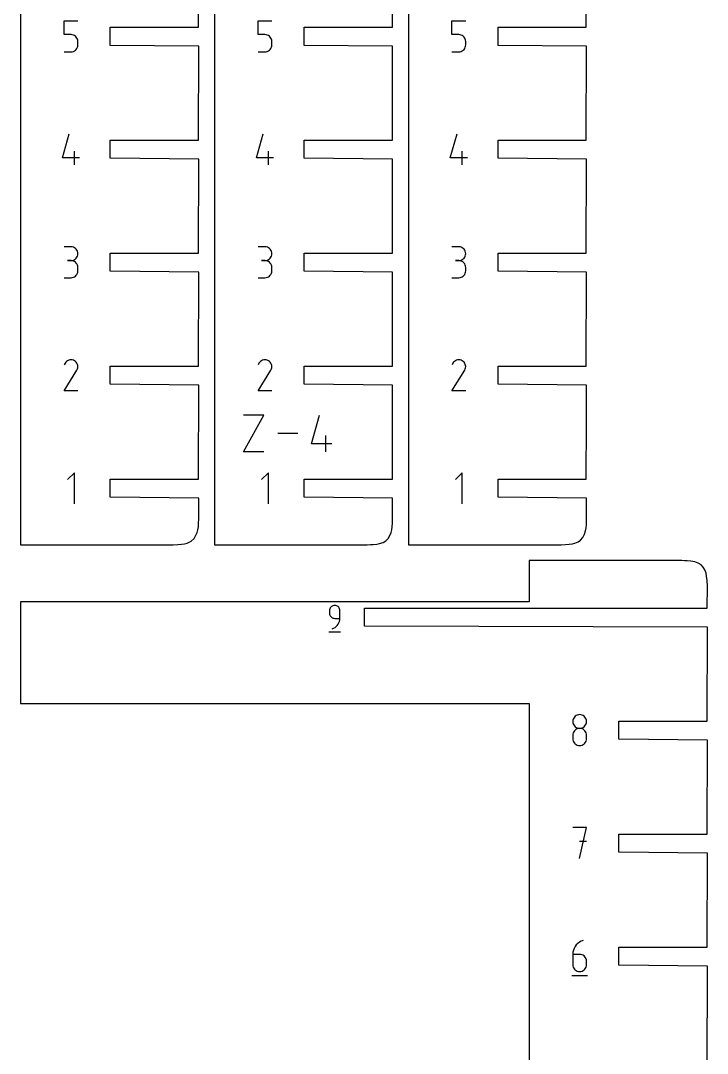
# Model space of a CAD drawing. Extents: x 0 to 38, y 0 to 25.5.
# Drawn here: x 5.59 to 10.99, y 12.31 to 20.44 of the extents above; entities that cross this region are included whole.
import ezdxf

# ---------------------------------------------------------------- set-up
doc = ezdxf.new("R2010")
doc.units = 0

msp = doc.modelspace()

# ---------------------------------------------------------------- linework, layer by layer
at = {"layer": 'annotation', "color": 1}
for p, q in [((5.929464, 20.325799), (5.929464, 20.4341)), ((5.929464, 20.4341), (6.037475, 20.4341)), ((7.454464, 20.325799), (7.454464, 20.4341)), ((7.454464, 20.4341), (7.562475, 20.4341)), ((8.979464, 20.325799), (8.979464, 20.4341)), ((8.979464, 20.4341), (9.087474, 20.4341)), ((5.983469, 20.325799), (5.929464, 20.325799)), ((5.993166, 20.324933), (5.983469, 20.325799)), ((6.002297, 20.322433), (5.993166, 20.324933)), ((6.010709, 20.31845), (6.002297, 20.322433)), ((6.018248, 20.313137), (6.010709, 20.31845)), ((6.02476, 20.306642), (6.018248, 20.313137)), ((7.508469, 20.325799), (7.454464, 20.325799)), ((7.518166, 20.324933), (7.508469, 20.325799)), ((7.527297, 20.322433), (7.518166, 20.324933)), ((7.535709, 20.31845), (7.527297, 20.322433)), ((7.543248, 20.313137), (7.535709, 20.31845)), ((7.54976, 20.306642), (7.543248, 20.313137)), ((9.033469, 20.325799), (8.979464, 20.325799)), ((9.043166, 20.324933), (9.033469, 20.325799)), ((9.052297, 20.322433), (9.043166, 20.324933)), ((9.060709, 20.31845), (9.052297, 20.322433)), ((9.068247, 20.313137), (9.060709, 20.31845)), ((9.07476, 20.306642), (9.068247, 20.313137)), ((6.030092, 20.299117), (6.02476, 20.306642)), ((6.034091, 20.290713), (6.030092, 20.299117)), ((6.03409, 20.226106), (6.036603, 20.235251)), ((6.036603, 20.28158), (6.034091, 20.290713)), ((6.037475, 20.27187), (6.036603, 20.28158)), ((6.036603, 20.235251), (6.037475, 20.244966)), ((6.037475, 20.244966), (6.037475, 20.27187)), ((6.037475, 20.27187), (6.037475, 20.27187)), ((7.555092, 20.299117), (7.54976, 20.306642)), ((7.559091, 20.290713), (7.555092, 20.299117)), ((7.55909, 20.226106), (7.561603, 20.235251)), ((7.561603, 20.28158), (7.559091, 20.290713)), ((7.562475, 20.27187), (7.561603, 20.28158)), ((7.561603, 20.235251), (7.562475, 20.244966)), ((7.562475, 20.244966), (7.562475, 20.27187)), ((7.562475, 20.27187), (7.562475, 20.27187)), ((9.080092, 20.299117), (9.07476, 20.306642)), ((9.084091, 20.290713), (9.080092, 20.299117)), ((9.084089, 20.226106), (9.086603, 20.235251)), ((9.086603, 20.28158), (9.084091, 20.290713)), ((9.087474, 20.27187), (9.086603, 20.28158)), ((9.086603, 20.235251), (9.087474, 20.244966)), ((9.087474, 20.244966), (9.087474, 20.27187)), ((9.087474, 20.27187), (9.087474, 20.27187)), ((5.929464, 20.1909), (5.983469, 20.1909)), ((5.983469, 20.1909), (5.993162, 20.191772)), ((5.983469, 20.1909), (5.983469, 20.1909)), ((5.993162, 20.191772), (6.002291, 20.194284)), ((6.002291, 20.194284), (6.010702, 20.198285)), ((6.010702, 20.198285), (6.018241, 20.20362)), ((6.018241, 20.20362), (6.024755, 20.210137)), ((6.024755, 20.210137), (6.030089, 20.217684)), ((6.030089, 20.217684), (6.03409, 20.226106)), ((7.454464, 20.1909), (7.508469, 20.1909)), ((7.508469, 20.1909), (7.518162, 20.191772)), ((7.508469, 20.1909), (7.508469, 20.1909)), ((7.518162, 20.191772), (7.527291, 20.194284)), ((7.527291, 20.194284), (7.535702, 20.198285)), ((7.535702, 20.198285), (7.543241, 20.20362)), ((7.543241, 20.20362), (7.549755, 20.210137)), ((7.549755, 20.210137), (7.555089, 20.217684)), ((7.555089, 20.217684), (7.55909, 20.226106)), ((8.979464, 20.1909), (9.033469, 20.1909)), ((9.033469, 20.1909), (9.043162, 20.191772)), ((9.033469, 20.1909), (9.033469, 20.1909)), ((9.043162, 20.191772), (9.052291, 20.194284)), ((9.052291, 20.194284), (9.060702, 20.198285)), ((9.060702, 20.198285), (9.068241, 20.20362)), ((9.068241, 20.20362), (9.074755, 20.210137)), ((9.074755, 20.210137), (9.080089, 20.217684)), ((9.080089, 20.217684), (9.084089, 20.226106)), ((5.915951, 19.356078), (5.96988, 19.545211)), ((7.440951, 19.356078), (7.49488, 19.545211)), ((8.965951, 19.356078), (9.01988, 19.545211)), ((6.050988, 19.356078), (5.915951, 19.356078)), ((6.01051, 19.302011), (6.01051, 19.410022)), ((7.575987, 19.356078), (7.440951, 19.356078)), ((7.53551, 19.302011), (7.53551, 19.410022)), ((9.100987, 19.356078), (8.965951, 19.356078)), ((9.06051, 19.302011), (9.06051, 19.410022)), ((5.983469, 18.65604), (5.929464, 18.65604)), ((5.993182, 18.655168), (5.983469, 18.65604)), ((6.002322, 18.652656), (5.993182, 18.655168)), ((6.010736, 18.648657), (6.002322, 18.652656)), ((6.018273, 18.643327), (6.010736, 18.648657)), ((6.02478, 18.63682), (6.018273, 18.643327)), ((6.030106, 18.62929), (6.02478, 18.63682)), ((6.034098, 18.620892), (6.030106, 18.62929)), ((6.036605, 18.611781), (6.034098, 18.620892)), ((6.037475, 18.602111), (6.036605, 18.611781)), ((7.508469, 18.65604), (7.454464, 18.65604)), ((7.518182, 18.655168), (7.508469, 18.65604)), ((7.527322, 18.652656), (7.518182, 18.655168)), ((7.535736, 18.648657), (7.527322, 18.652656)), ((7.543273, 18.643327), (7.535736, 18.648657)), ((7.54978, 18.63682), (7.543273, 18.643327)), ((7.555106, 18.62929), (7.54978, 18.63682)), ((7.559098, 18.620892), (7.555106, 18.62929)), ((7.561605, 18.611781), (7.559098, 18.620892)), ((7.562475, 18.602111), (7.561605, 18.611781)), ((9.033469, 18.65604), (8.979464, 18.65604)), ((9.043182, 18.655168), (9.033469, 18.65604)), ((9.052322, 18.652656), (9.043182, 18.655168)), ((9.060736, 18.648657), (9.052322, 18.652656)), ((9.068273, 18.643327), (9.060736, 18.648657)), ((9.07478, 18.63682), (9.068273, 18.643327)), ((9.080106, 18.62929), (9.07478, 18.63682)), ((9.084098, 18.620892), (9.080106, 18.62929)), ((9.086605, 18.611781), (9.084098, 18.620892)), ((9.087474, 18.602111), (9.086605, 18.611781)), ((5.983469, 18.548029), (5.956428, 18.548029)), ((5.956428, 18.548029), (5.983469, 18.548029)), ((5.983469, 18.548029), (5.993182, 18.548901)), ((5.993182, 18.547157), (5.983469, 18.548029)), ((5.983469, 18.548029), (5.983469, 18.548029)), ((5.993182, 18.548901), (6.002322, 18.551415)), ((6.002322, 18.544645), (5.993182, 18.547157)), ((6.002322, 18.551415), (6.010736, 18.555418)), ((6.010736, 18.540646), (6.002322, 18.544645)), ((6.010736, 18.555418), (6.018273, 18.560756)), ((6.018273, 18.535316), (6.010736, 18.540646)), ((6.018273, 18.560756), (6.02478, 18.567276)), ((6.02478, 18.528809), (6.018273, 18.535316)), ((6.02478, 18.567276), (6.030106, 18.574824)), ((6.030106, 18.521279), (6.02478, 18.528809)), ((6.030106, 18.574824), (6.034098, 18.583249)), ((6.034098, 18.583249), (6.036605, 18.592395)), ((6.036605, 18.592395), (6.037475, 18.602111)), ((6.037475, 18.602111), (6.037475, 18.602111)), ((7.508469, 18.548029), (7.481428, 18.548029)), ((7.481428, 18.548029), (7.508469, 18.548029)), ((7.508469, 18.548029), (7.518182, 18.548901)), ((7.518182, 18.547157), (7.508469, 18.548029)), ((7.508469, 18.548029), (7.508469, 18.548029)), ((7.518182, 18.548901), (7.527322, 18.551415)), ((7.527322, 18.544645), (7.518182, 18.547157)), ((7.527322, 18.551415), (7.535736, 18.555418)), ((7.535736, 18.540646), (7.527322, 18.544645)), ((7.535736, 18.555418), (7.543273, 18.560756)), ((7.543273, 18.535316), (7.535736, 18.540646)), ((7.543273, 18.560756), (7.54978, 18.567276)), ((7.54978, 18.528809), (7.543273, 18.535316)), ((7.54978, 18.567276), (7.555106, 18.574824)), ((7.555106, 18.521279), (7.54978, 18.528809)), ((7.555106, 18.574824), (7.559098, 18.583249)), ((7.559098, 18.583249), (7.561605, 18.592395)), ((7.561605, 18.592395), (7.562475, 18.602111)), ((7.562475, 18.602111), (7.562475, 18.602111)), ((9.033469, 18.548029), (9.006428, 18.548029)), ((9.006428, 18.548029), (9.033469, 18.548029)), ((9.033469, 18.548029), (9.043182, 18.548901)), ((9.043182, 18.547157), (9.033469, 18.548029)), ((9.033469, 18.548029), (9.033469, 18.548029)), ((9.043182, 18.548901), (9.052322, 18.551415)), ((9.052322, 18.544645), (9.043182, 18.547157)), ((9.052322, 18.551415), (9.060736, 18.555418)), ((9.060736, 18.540646), (9.052322, 18.544645)), ((9.060736, 18.555418), (9.068273, 18.560756)), ((9.068273, 18.535316), (9.060736, 18.540646)), ((9.068273, 18.560756), (9.07478, 18.567276)), ((9.07478, 18.528809), (9.068273, 18.535316)), ((9.07478, 18.567276), (9.080106, 18.574824)), ((9.080106, 18.521279), (9.07478, 18.528809)), ((9.080106, 18.574824), (9.084098, 18.583249)), ((9.084098, 18.583249), (9.086605, 18.592395)), ((9.086605, 18.592395), (9.087474, 18.602111)), ((9.087474, 18.602111), (9.087474, 18.602111)), ((6.034098, 18.512881), (6.030106, 18.521279)), ((6.030106, 18.439873), (6.034098, 18.448271)), ((6.036605, 18.50377), (6.034098, 18.512881)), ((6.034098, 18.448271), (6.036605, 18.457385)), ((6.037475, 18.4941), (6.036605, 18.50377)), ((6.036605, 18.457385), (6.037475, 18.467059)), ((6.037475, 18.467059), (6.037475, 18.4941)), ((6.037475, 18.4941), (6.037475, 18.4941)), ((7.559098, 18.512881), (7.555106, 18.521279)), ((7.555106, 18.439873), (7.559098, 18.448271)), ((7.561605, 18.50377), (7.559098, 18.512881)), ((7.559098, 18.448271), (7.561605, 18.457385)), ((7.562475, 18.4941), (7.561605, 18.50377)), ((7.561605, 18.457385), (7.562475, 18.467059)), ((7.562475, 18.467059), (7.562475, 18.4941)), ((7.562475, 18.4941), (7.562475, 18.4941)), ((9.084098, 18.512881), (9.080106, 18.521279)), ((9.080106, 18.439873), (9.084098, 18.448271)), ((9.086605, 18.50377), (9.084098, 18.512881)), ((9.084098, 18.448271), (9.086605, 18.457385)), ((9.087474, 18.4941), (9.086605, 18.50377)), ((9.086605, 18.457385), (9.087474, 18.467059)), ((9.087474, 18.467059), (9.087474, 18.4941)), ((9.087474, 18.4941), (9.087474, 18.4941)), ((5.929464, 18.41313), (5.983469, 18.41313)), ((5.983469, 18.41313), (5.993182, 18.414001)), ((5.983469, 18.41313), (5.983469, 18.41313)), ((5.993182, 18.414001), (6.002322, 18.416512)), ((6.002322, 18.416512), (6.010736, 18.420509)), ((6.010736, 18.420509), (6.018273, 18.425838)), ((6.018273, 18.425838), (6.02478, 18.432344)), ((6.02478, 18.432344), (6.030106, 18.439873)), ((7.454464, 18.41313), (7.508469, 18.41313)), ((7.508469, 18.41313), (7.518182, 18.414001)), ((7.508469, 18.41313), (7.508469, 18.41313)), ((7.518182, 18.414001), (7.527322, 18.416512)), ((7.527322, 18.416512), (7.535736, 18.420509)), ((7.535736, 18.420509), (7.543273, 18.425838)), ((7.543273, 18.425838), (7.54978, 18.432344)), ((7.54978, 18.432344), (7.555106, 18.439873)), ((8.979464, 18.41313), (9.033469, 18.41313)), ((9.033469, 18.41313), (9.043182, 18.414001)), ((9.033469, 18.41313), (9.033469, 18.41313)), ((9.043182, 18.414001), (9.052322, 18.416512)), ((9.052322, 18.416512), (9.060736, 18.420509)), ((9.060736, 18.420509), (9.068273, 18.425838)), ((9.068273, 18.425838), (9.07478, 18.432344)), ((9.07478, 18.432344), (9.080106, 18.439873)), ((5.936708, 17.740391), (5.929616, 17.726786)), ((5.942336, 17.748371), (5.936708, 17.740391)), ((5.949089, 17.755033), (5.942336, 17.748371)), ((5.95676, 17.760323), (5.949089, 17.755033)), ((5.965145, 17.764188), (5.95676, 17.760323)), ((5.974038, 17.766574), (5.965145, 17.764188)), ((5.983234, 17.767427), (5.974038, 17.766574)), ((5.992528, 17.766696), (5.983234, 17.767427)), ((6.001714, 17.764326), (5.992528, 17.766696)), ((6.010586, 17.760263), (6.001714, 17.764326)), ((6.018522, 17.754628), (6.010586, 17.760263)), ((6.010586, 17.760263), (6.010586, 17.760263)), ((6.025157, 17.747866), (6.018522, 17.754628)), ((6.030433, 17.740184), (6.025157, 17.747866)), ((6.034289, 17.73179), (6.030433, 17.740184)), ((6.036669, 17.722891), (6.034289, 17.73179)), ((6.037511, 17.713693), (6.036669, 17.722891)), ((6.036759, 17.704405), (6.037511, 17.713693)), ((7.461708, 17.740391), (7.454616, 17.726786)), ((7.467336, 17.748371), (7.461708, 17.740391)), ((7.474089, 17.755033), (7.467336, 17.748371)), ((7.48176, 17.760323), (7.474089, 17.755033)), ((7.490145, 17.764188), (7.48176, 17.760323)), ((7.499038, 17.766574), (7.490145, 17.764188)), ((7.508234, 17.767427), (7.499038, 17.766574)), ((7.517528, 17.766696), (7.508234, 17.767427)), ((7.526714, 17.764326), (7.517528, 17.766696)), ((7.535586, 17.760263), (7.526714, 17.764326)), ((7.543522, 17.754628), (7.535586, 17.760263)), ((7.535586, 17.760263), (7.535586, 17.760263)), ((7.550157, 17.747866), (7.543522, 17.754628)), ((7.555432, 17.740184), (7.550157, 17.747866)), ((7.559289, 17.73179), (7.555432, 17.740184)), ((7.561669, 17.722891), (7.559289, 17.73179)), ((7.562511, 17.713693), (7.561669, 17.722891)), ((7.561759, 17.704405), (7.562511, 17.713693)), ((8.986708, 17.740391), (8.979616, 17.726786)), ((8.992336, 17.748371), (8.986708, 17.740391)), ((8.999088, 17.755033), (8.992336, 17.748371)), ((9.00676, 17.760323), (8.999088, 17.755033)), ((9.015145, 17.764188), (9.00676, 17.760323)), ((9.024038, 17.766574), (9.015145, 17.764188)), ((9.033234, 17.767427), (9.024038, 17.766574)), ((9.042528, 17.766696), (9.033234, 17.767427)), ((9.051714, 17.764326), (9.042528, 17.766696)), ((9.060586, 17.760263), (9.051714, 17.764326)), ((9.068522, 17.754628), (9.060586, 17.760263)), ((9.060586, 17.760263), (9.060586, 17.760263)), ((9.075157, 17.747866), (9.068522, 17.754628)), ((9.080432, 17.740184), (9.075157, 17.747866)), ((9.084289, 17.73179), (9.080432, 17.740184)), ((9.086668, 17.722891), (9.084289, 17.73179)), ((9.087511, 17.713693), (9.086668, 17.722891)), ((9.086758, 17.704405), (9.087511, 17.713693)), ((5.929464, 17.524231), (6.029269, 17.684906)), ((6.029269, 17.684906), (6.029389, 17.685053)), ((6.029269, 17.684906), (6.029269, 17.684906)), ((6.029389, 17.685053), (6.029503, 17.685202)), ((6.029503, 17.685202), (6.029613, 17.685354)), ((6.029613, 17.685354), (6.02972, 17.685509)), ((6.02972, 17.685509), (6.029825, 17.685669)), ((6.029825, 17.685669), (6.029927, 17.685835)), ((6.029927, 17.685835), (6.030028, 17.686009)), ((6.030028, 17.686009), (6.030129, 17.686192)), ((6.030129, 17.686192), (6.03023, 17.686385)), ((6.03023, 17.686385), (6.034351, 17.695233)), ((6.03023, 17.686385), (6.03023, 17.686385)), ((6.034351, 17.695233), (6.036759, 17.704405)), ((7.454464, 17.524231), (7.554269, 17.684906)), ((7.554269, 17.684906), (7.554389, 17.685053)), ((7.554269, 17.684906), (7.554269, 17.684906)), ((7.554389, 17.685053), (7.554503, 17.685202)), ((7.554503, 17.685202), (7.554613, 17.685354)), ((7.554613, 17.685354), (7.55472, 17.685509)), ((7.55472, 17.685509), (7.554824, 17.685669)), ((7.554824, 17.685669), (7.554927, 17.685835)), ((7.554927, 17.685835), (7.555028, 17.686009)), ((7.555028, 17.686009), (7.555129, 17.686192)), ((7.555129, 17.686192), (7.55523, 17.686385)), ((7.55523, 17.686385), (7.559351, 17.695233)), ((7.55523, 17.686385), (7.55523, 17.686385)), ((7.559351, 17.695233), (7.561759, 17.704405)), ((8.979464, 17.524231), (9.079269, 17.684906)), ((9.079269, 17.684906), (9.079389, 17.685053)), ((9.079269, 17.684906), (9.079269, 17.684906)), ((9.079389, 17.685053), (9.079503, 17.685202)), ((9.079503, 17.685202), (9.079613, 17.685354)), ((9.079613, 17.685354), (9.07972, 17.685509)), ((9.07972, 17.685509), (9.079824, 17.685669)), ((9.079824, 17.685669), (9.079927, 17.685835)), ((9.079927, 17.685835), (9.080028, 17.686009)), ((9.080028, 17.686009), (9.080129, 17.686192)), ((9.080129, 17.686192), (9.08023, 17.686385)), ((9.08023, 17.686385), (9.084351, 17.695233)), ((9.08023, 17.686385), (9.08023, 17.686385)), ((9.084351, 17.695233), (9.086758, 17.704405)), ((6.037475, 17.524231), (5.929464, 17.524231)), ((7.562475, 17.524231), (7.454464, 17.524231)), ((9.087474, 17.524231), (8.979464, 17.524231)), ((7.340768, 17.043173), (7.500696, 17.331202)), ((7.500696, 17.331202), (7.340768, 17.331202)), ((7.874206, 17.107206), (7.938076, 17.331202)), ((7.766223, 17.187188), (7.608734, 17.187188)), ((7.986196, 17.043173), (7.986196, 17.171094)), ((8.034134, 17.107206), (7.874206, 17.107206)), ((7.500696, 17.043173), (7.340768, 17.043173)), ((6.01051, 16.878544), (5.956444, 16.824463)), ((6.01051, 16.635344), (6.01051, 16.878544)), ((7.53551, 16.878544), (7.481444, 16.824463)), ((7.53551, 16.635344), (7.53551, 16.878544)), ((9.06051, 16.878544), (9.006443, 16.824463)), ((9.06051, 16.635344), (9.06051, 16.878544)), ((8.017339, 15.801473), (8.016679, 15.794125)), ((8.016679, 15.794125), (8.016679, 15.773672)), ((8.016679, 15.773672), (8.016679, 15.773672)), ((8.016679, 15.773672), (8.017339, 15.766323)), ((8.01924, 15.808392), (8.017339, 15.801473)), ((8.017339, 15.766323), (8.01924, 15.759406)), ((8.022265, 15.814764), (8.01924, 15.808392)), ((8.0263, 15.820473), (8.022265, 15.814764)), ((8.031227, 15.825405), (8.0263, 15.820473)), ((8.036929, 15.829442), (8.031227, 15.825405)), ((8.043291, 15.83247), (8.036929, 15.829442)), ((8.050196, 15.834371), (8.043291, 15.83247)), ((8.057527, 15.835031), (8.050196, 15.834371)), ((8.064874, 15.834371), (8.057527, 15.835031)), ((8.057527, 15.835031), (8.057527, 15.835031)), ((8.071787, 15.83247), (8.064874, 15.834371)), ((8.078151, 15.829442), (8.071787, 15.83247)), ((8.083852, 15.825405), (8.078151, 15.829442)), ((8.088774, 15.820473), (8.083852, 15.825405)), ((8.092802, 15.814764), (8.088774, 15.820473)), ((8.095822, 15.808392), (8.092802, 15.814764)), ((8.097718, 15.801473), (8.095822, 15.808392)), ((8.098376, 15.794125), (8.097718, 15.801473)), ((8.098376, 15.732777), (8.098376, 15.794125)), ((8.098376, 15.794125), (8.098376, 15.794125)), ((8.01924, 15.759406), (8.022265, 15.753036)), ((8.022265, 15.753036), (8.0263, 15.747328)), ((8.0263, 15.747328), (8.031227, 15.742398)), ((8.031227, 15.742398), (8.036929, 15.738363)), ((8.036929, 15.738363), (8.043291, 15.735337)), ((8.043291, 15.735337), (8.050196, 15.733436)), ((8.050196, 15.733436), (8.057527, 15.732777)), ((8.057527, 15.732777), (8.098376, 15.732777)), ((8.077613, 15.677078), (8.084792, 15.686656)), ((8.084792, 15.686656), (8.090569, 15.697164)), ((8.090569, 15.697164), (8.094832, 15.708454)), ((8.094832, 15.708454), (8.097471, 15.720375)), ((8.097471, 15.720375), (8.098376, 15.732777)), ((8.011575, 15.628087), (8.10355, 15.628087)), ((8.037086, 15.65108), (8.048767, 15.655434)), ((8.037086, 15.65108), (8.037086, 15.65108)), ((8.048767, 15.655434), (8.059489, 15.661318)), ((8.059489, 15.661318), (8.069141, 15.668582)), ((8.069141, 15.668582), (8.077613, 15.677078)), ((9.942178, 14.956249), (9.936846, 14.948719)), ((9.948691, 14.962756), (9.942178, 14.956249)), ((9.95623, 14.968086), (9.948691, 14.962756)), ((9.964641, 14.972085), (9.95623, 14.968086)), ((9.973772, 14.974597), (9.964641, 14.972085)), ((9.983469, 14.975469), (9.973772, 14.974597)), ((9.993166, 14.974597), (9.983469, 14.975469)), ((9.983469, 14.975469), (9.983469, 14.975469)), ((10.002297, 14.972085), (9.993166, 14.974597)), ((10.010709, 14.968086), (10.002297, 14.972085)), ((10.018248, 14.962756), (10.010709, 14.968086)), ((10.02476, 14.956249), (10.018248, 14.962756)), ((10.030092, 14.948719), (10.02476, 14.956249)), ((9.930335, 14.93121), (9.929464, 14.92154)), ((9.929464, 14.92154), (9.929464, 14.92154)), ((9.929464, 14.92154), (9.930336, 14.911824)), ((9.932847, 14.940322), (9.930335, 14.93121)), ((9.930336, 14.911824), (9.932849, 14.902678)), ((9.936846, 14.948719), (9.932847, 14.940322)), ((9.932849, 14.902678), (9.936849, 14.894253)), ((9.936849, 14.894253), (9.942184, 14.886705)), ((9.942184, 14.886705), (9.948697, 14.880185)), ((9.948697, 14.880185), (9.956236, 14.874847)), ((9.956236, 14.874847), (9.964647, 14.870844)), ((9.964647, 14.870844), (9.973776, 14.86833)), ((9.993162, 14.86833), (10.002291, 14.870844)), ((10.002291, 14.870844), (10.010702, 14.874847)), ((10.010702, 14.874847), (10.018241, 14.880185)), ((10.018241, 14.880185), (10.024755, 14.886705)), ((10.024755, 14.886705), (10.030089, 14.894253)), ((10.030089, 14.894253), (10.03409, 14.902678)), ((10.034091, 14.940322), (10.030092, 14.948719)), ((10.03409, 14.902678), (10.036603, 14.911824)), ((10.036603, 14.93121), (10.034091, 14.940322)), ((10.037475, 14.92154), (10.036603, 14.93121)), ((10.036603, 14.911824), (10.037475, 14.92154)), ((10.037475, 14.92154), (10.037475, 14.92154)), ((9.930335, 14.823103), (9.929464, 14.813392)), ((9.929464, 14.813392), (9.929464, 14.786488)), ((9.932847, 14.832246), (9.930335, 14.823103)), ((9.936846, 14.840668), (9.932847, 14.832246)), ((9.942178, 14.848215), (9.936846, 14.840668)), ((9.948691, 14.854733), (9.942178, 14.848215)), ((9.95623, 14.86007), (9.948691, 14.854733)), ((9.964641, 14.864073), (9.95623, 14.86007)), ((9.973772, 14.866586), (9.964641, 14.864073)), ((9.983469, 14.867458), (9.973772, 14.866586)), ((9.973776, 14.86833), (9.983469, 14.867458)), ((9.983469, 14.867458), (9.993162, 14.86833)), ((9.993166, 14.866587), (9.983469, 14.867458)), ((9.983469, 14.867458), (9.983469, 14.867458)), ((9.983469, 14.867458), (9.983469, 14.867458)), ((10.002297, 14.864074), (9.993166, 14.866587)), ((10.010709, 14.860074), (10.002297, 14.864074)), ((10.018248, 14.854738), (10.010709, 14.860074)), ((10.02476, 14.848221), (10.018248, 14.854738)), ((10.030092, 14.840674), (10.02476, 14.848221)), ((10.034091, 14.832252), (10.030092, 14.840674)), ((10.036603, 14.823107), (10.034091, 14.832252)), ((10.037475, 14.813392), (10.036603, 14.823107)), ((10.037475, 14.786488), (10.037475, 14.813392)), ((10.037475, 14.813392), (10.037475, 14.813392)), ((9.929464, 14.786488), (9.929464, 14.786488)), ((9.929464, 14.786488), (9.930336, 14.776778)), ((9.930336, 14.776778), (9.932849, 14.767645)), ((9.932849, 14.767645), (9.936849, 14.759241)), ((9.936849, 14.759241), (9.942184, 14.751716)), ((9.942184, 14.751716), (9.948697, 14.745222)), ((9.948697, 14.745222), (9.956236, 14.739908)), ((9.956236, 14.739908), (9.964647, 14.735926)), ((9.964647, 14.735926), (9.973776, 14.733426)), ((9.973776, 14.733426), (9.983469, 14.732559)), ((9.983469, 14.732559), (9.993162, 14.733426)), ((9.983469, 14.732559), (9.983469, 14.732559)), ((9.993162, 14.733426), (10.002291, 14.735926)), ((10.002291, 14.735926), (10.010702, 14.739908)), ((10.010702, 14.739908), (10.018241, 14.745222)), ((10.018241, 14.745222), (10.024755, 14.751716)), ((10.024755, 14.751716), (10.030089, 14.759241)), ((10.030089, 14.759241), (10.03409, 14.767645)), ((10.03409, 14.767645), (10.036603, 14.776778)), ((10.036603, 14.776778), (10.037475, 14.786488)), ((10.037536, 14.086878), (9.929388, 14.086878)), ((9.983469, 13.843678), (10.037536, 14.086878)), ((10.037536, 13.978577), (9.983469, 13.978577)), ((9.956931, 13.163479), (9.947431, 13.150792)), ((9.968142, 13.174737), (9.956931, 13.163479)), ((9.980918, 13.184372), (9.968142, 13.174737)), ((9.995115, 13.192188), (9.980918, 13.184372)), ((10.010586, 13.197989), (9.995115, 13.192188)), ((10.010586, 13.197989), (10.010586, 13.197989)), ((9.93066, 13.106127), (9.929464, 13.089688)), ((9.929464, 13.089688), (9.929464, 13.008855)), ((9.983469, 13.089688), (9.929464, 13.089688)), ((9.93415, 13.121921), (9.93066, 13.106127)), ((9.939789, 13.136875), (9.93415, 13.121921)), ((9.947431, 13.150792), (9.939789, 13.136875)), ((9.993182, 13.088821), (9.983469, 13.089688)), ((10.002322, 13.086321), (9.993182, 13.088821)), ((10.010736, 13.082339), (10.002322, 13.086321)), ((10.018273, 13.077025), (10.010736, 13.082339)), ((9.929464, 13.008855), (9.929464, 13.008855)), ((9.929464, 13.008855), (9.930336, 12.99914)), ((10.02478, 13.070531), (10.018273, 13.077025)), ((10.030106, 13.063006), (10.02478, 13.070531)), ((10.034098, 13.054602), (10.030106, 13.063006)), ((10.036605, 13.045469), (10.034098, 13.054602)), ((10.037475, 13.035759), (10.036605, 13.045469)), ((10.036605, 12.99914), (10.037475, 13.008855)), ((10.037475, 13.008855), (10.037475, 13.035759)), ((10.037475, 13.035759), (10.037475, 13.035759)), ((9.9227, 12.924389), (10.0443, 12.924389)), ((9.930336, 12.99914), (9.932849, 12.989995)), ((9.932849, 12.989995), (9.936849, 12.981573)), ((9.936849, 12.981573), (9.942184, 12.974026)), ((9.942184, 12.974026), (9.948697, 12.967509)), ((9.948697, 12.967509), (9.956236, 12.962173)), ((9.956236, 12.962173), (9.964647, 12.958173)), ((9.964647, 12.958173), (9.973776, 12.95566)), ((9.973776, 12.95566), (9.983469, 12.954789)), ((9.983469, 12.954789), (9.993182, 12.95566)), ((9.983469, 12.954789), (9.983469, 12.954789)), ((9.993182, 12.95566), (10.002322, 12.958173)), ((10.002322, 12.958173), (10.010736, 12.962173)), ((10.010736, 12.962173), (10.018273, 12.967509)), ((10.018273, 12.967509), (10.02478, 12.974026)), ((10.02478, 12.974026), (10.030106, 12.981573)), ((10.030106, 12.981573), (10.034098, 12.989995)), ((10.034098, 12.989995), (10.036605, 12.99914))]:
    msp.add_line(p, q, dxfattribs=at)
at = {"layer": 'boundary', "color": 5}
for p, q in [((5.5875, 23.188773), (5.5875, 20.336828)), ((7.1125, 23.188773), (7.1125, 17.82901)), ((8.6375, 21.590737), (8.6375, 17.484885)), ((6.9854, 20.3835), (6.9875, 21.122789)), ((8.5104, 20.3835), (8.5125, 21.122789)), ((10.035399, 20.3835), (10.037499, 21.122789)), ((5.5875, 20.336828), (5.5875, 17.484885)), ((6.2925, 20.2415), (6.2925, 20.3835)), ((6.2925, 20.3835), (6.9854, 20.3835)), ((7.8175, 20.2415), (7.8175, 20.3835)), ((7.8175, 20.3835), (8.5104, 20.3835)), ((9.3425, 20.2415), (9.3425, 20.3835)), ((9.3425, 20.3835), (10.035399, 20.3835)), ((6.9875, 20.2339), (6.2925, 20.2415)), ((6.9854, 19.494611), (6.9875, 20.2339)), ((8.5125, 20.2339), (7.8175, 20.2415)), ((8.5104, 19.494611), (8.5125, 20.2339)), ((10.037499, 20.2339), (9.3425, 20.2415)), ((10.035399, 19.494611), (10.037499, 20.2339)), ((6.2925, 19.352611), (6.2925, 19.494611)), ((6.2925, 19.494611), (6.9854, 19.494611)), ((7.8175, 19.352611), (7.8175, 19.494611)), ((7.8175, 19.494611), (8.5104, 19.494611)), ((9.3425, 19.352611), (9.3425, 19.494611)), ((9.3425, 19.494611), (10.035399, 19.494611)), ((6.9875, 19.345011), (6.2925, 19.352611)), ((6.9854, 18.605722), (6.9875, 19.345011)), ((8.5125, 19.345011), (7.8175, 19.352611)), ((8.5104, 18.605722), (8.5125, 19.345011)), ((10.037499, 19.345011), (9.3425, 19.352611)), ((10.035399, 18.605722), (10.037499, 19.345011)), ((6.2925, 18.463722), (6.2925, 18.605722)), ((6.2925, 18.605722), (6.9854, 18.605722)), ((7.8175, 18.463722), (7.8175, 18.605722)), ((7.8175, 18.605722), (8.5104, 18.605722)), ((9.3425, 18.463722), (9.3425, 18.605722)), ((9.3425, 18.605722), (10.035399, 18.605722)), ((6.9875, 18.456122), (6.2925, 18.463722)), ((6.9854, 17.716833), (6.9875, 18.456122)), ((8.5125, 18.456122), (7.8175, 18.463722)), ((8.5125, 18.047854), (8.5125, 18.456122)), ((10.037499, 18.456122), (9.3425, 18.463722)), ((10.035399, 17.716833), (10.037499, 18.456122)), ((8.5104, 17.716833), (8.5125, 18.047854)), ((7.1125, 17.82901), (7.1125, 17.484885)), ((6.2925, 17.574833), (6.2925, 17.716833)), ((6.2925, 17.716833), (6.9854, 17.716833)), ((7.8175, 17.574833), (7.8175, 17.716833)), ((7.8175, 17.716833), (8.5104, 17.716833)), ((9.3425, 17.574833), (9.3425, 17.716833)), ((9.3425, 17.716833), (10.035399, 17.716833)), ((6.9875, 17.567233), (6.2925, 17.574833)), ((6.9854, 16.827944), (6.9875, 17.567233)), ((8.5125, 17.567233), (7.8175, 17.574833)), ((8.5104, 16.827944), (8.5125, 17.567233)), ((10.037499, 17.567233), (9.3425, 17.574833)), ((10.037499, 17.280176), (10.037499, 17.567233)), ((5.5875, 17.484885), (5.5875, 17.084885)), ((7.1125, 17.484885), (7.1125, 16.733151)), ((8.6375, 17.484885), (8.6375, 17.260752)), ((8.6375, 17.260752), (8.6375, 16.684885)), ((10.035399, 16.827944), (10.037499, 17.280176)), ((5.5875, 17.084885), (5.5875, 16.684885)), ((6.2925, 16.685944), (6.2925, 16.827944)), ((6.2925, 16.827944), (6.9854, 16.827944)), ((7.8175, 16.685944), (7.8175, 16.827944)), ((7.8175, 16.827944), (8.5104, 16.827944)), ((9.3425, 16.685944), (9.3425, 16.827944)), ((9.3425, 16.827944), (10.035399, 16.827944)), ((5.5875, 16.684885), (5.5875, 16.575943)), ((6.9875, 16.678344), (6.2925, 16.685944)), ((6.9875, 16.5125), (6.9875, 16.678344)), ((7.1125, 16.733151), (7.1125, 16.684885)), ((7.1125, 16.684885), (7.1125, 16.3125)), ((8.5125, 16.678344), (7.8175, 16.685944)), ((8.5125, 16.5125), (8.5125, 16.678344)), ((8.6375, 16.684885), (8.6375, 16.528044)), ((10.037499, 16.678344), (9.3425, 16.685944)), ((10.037244, 16.501061), (10.037499, 16.678344)), ((5.5875, 16.575943), (5.5875, 16.3125)), ((6.986798, 16.481043), (6.9875, 16.5125)), ((8.511798, 16.481043), (8.5125, 16.5125)), ((8.6375, 16.528044), (8.6375, 16.3125)), ((10.036071, 16.471365), (10.037244, 16.501061)), ((6.976046, 16.407663), (6.981135, 16.429088)), ((6.981135, 16.429088), (6.9848, 16.454429)), ((6.9848, 16.454429), (6.986798, 16.481043)), ((8.501045, 16.407663), (8.506135, 16.429088)), ((8.506135, 16.429088), (8.5098, 16.454429)), ((8.5098, 16.454429), (8.511798, 16.481043)), ((10.020788, 16.39536), (10.029284, 16.421297)), ((10.029284, 16.421297), (10.033467, 16.445214)), ((10.033467, 16.445214), (10.036071, 16.471365)), ((6.896644, 16.325276), (6.927756, 16.33939)), ((6.927756, 16.33939), (6.952082, 16.360482)), ((6.952082, 16.360482), (6.976046, 16.407663)), ((8.410373, 16.32233), (8.437431, 16.331267)), ((8.437431, 16.331267), (8.45872, 16.343793)), ((8.45872, 16.343793), (8.477082, 16.360482)), ((8.477082, 16.360482), (8.493159, 16.389209)), ((8.493159, 16.389209), (8.501045, 16.407663)), ((9.946643, 16.325276), (9.972183, 16.336436)), ((9.972183, 16.336436), (9.990876, 16.349076)), ((9.990876, 16.349076), (10.008131, 16.368977)), ((10.008131, 16.368977), (10.020788, 16.39536)), ((5.5875, 16.3125), (6.7875, 16.3125)), ((6.7875, 16.3125), (6.822526, 16.313383)), ((6.822526, 16.313383), (6.851586, 16.315888)), ((6.851586, 16.315888), (6.875982, 16.319874)), ((6.875982, 16.319874), (6.896644, 16.325276)), ((7.1125, 16.3125), (7.876136, 16.3125)), ((7.876136, 16.3125), (8.3125, 16.3125)), ((8.3125, 16.3125), (8.337973, 16.313142)), ((8.337973, 16.313142), (8.360735, 16.314522)), ((8.360735, 16.314522), (8.387675, 16.3177)), ((8.387675, 16.3177), (8.410373, 16.32233)), ((8.6375, 16.3125), (9.619318, 16.3125)), ((9.619318, 16.3125), (9.8375, 16.3125)), ((9.8375, 16.3125), (9.872526, 16.313383)), ((9.872526, 16.313383), (9.901586, 16.315888)), ((9.901586, 16.315888), (9.925982, 16.319874)), ((9.925982, 16.319874), (9.946643, 16.325276)), ((9.914773, 16.1875), (9.5875, 16.1875)), ((9.5875, 16.1875), (9.5875, 16.12504)), ((10.7875, 16.1875), (9.914773, 16.1875)), ((10.808589, 16.187071), (10.7875, 16.1875)), ((10.829615, 16.186037), (10.808589, 16.187071)), ((10.857897, 16.182954), (10.829615, 16.186037)), ((10.889236, 16.176896), (10.857897, 16.182954)), ((10.916011, 16.166446), (10.889236, 16.176896)), ((9.5875, 16.12504), (9.5875, 16.036955)), ((10.938015, 16.153288), (10.916011, 16.166446)), ((10.954954, 16.135165), (10.938015, 16.153288)), ((10.967938, 16.114149), (10.954954, 16.135165)), ((10.977048, 16.088077), (10.967938, 16.114149)), ((10.981654, 16.065972), (10.977048, 16.088077)), ((9.5875, 16.036955), (9.5875, 15.863773)), ((10.986114, 16.029954), (10.981654, 16.065972)), ((10.9875, 15.9875), (10.986114, 16.029954)), ((10.9854, 15.814056), (10.9875, 15.9875)), ((6.450124, 15.863773), (5.5875, 15.863773)), ((5.5875, 15.863773), (5.5875, 15.691248)), ((9.5875, 15.863773), (6.450124, 15.863773)), ((8.2925, 15.672056), (8.2925, 15.814056)), ((8.2925, 15.814056), (10.9854, 15.814056)), ((5.5875, 15.691248), (5.5875, 15.063773)), ((10.9875, 15.664456), (8.2925, 15.672056)), ((10.9854, 14.925167), (10.9875, 15.664456)), ((5.5875, 15.063773), (8.724876, 15.063773)), ((8.724876, 15.063773), (9.5875, 15.063773)), ((9.5875, 15.063773), (9.5875, 13.833696)), ((10.2925, 14.783167), (10.2925, 14.925167)), ((10.2925, 14.925167), (10.9854, 14.925167)), ((10.9875, 14.775567), (10.2925, 14.783167)), ((10.9854, 14.036278), (10.9875, 14.775567)), ((10.2925, 13.894278), (10.2925, 14.036278)), ((10.2925, 14.036278), (10.9854, 14.036278)), ((10.9875, 13.886678), (10.2925, 13.894278)), ((9.5875, 13.833696), (9.5875, 9.359885)), ((10.9854, 13.147389), (10.9875, 13.886678)), ((10.2925, 13.005389), (10.2925, 13.147389)), ((10.2925, 13.147389), (10.9854, 13.147389)), ((10.9875, 12.997789), (10.2925, 13.005389)), ((10.9875, 12.916793), (10.9875, 12.997789)), ((10.9854, 12.2585), (10.9875, 12.916793))]:
    msp.add_line(p, q, dxfattribs=at)

doc.saveas('drawing.dxf')
